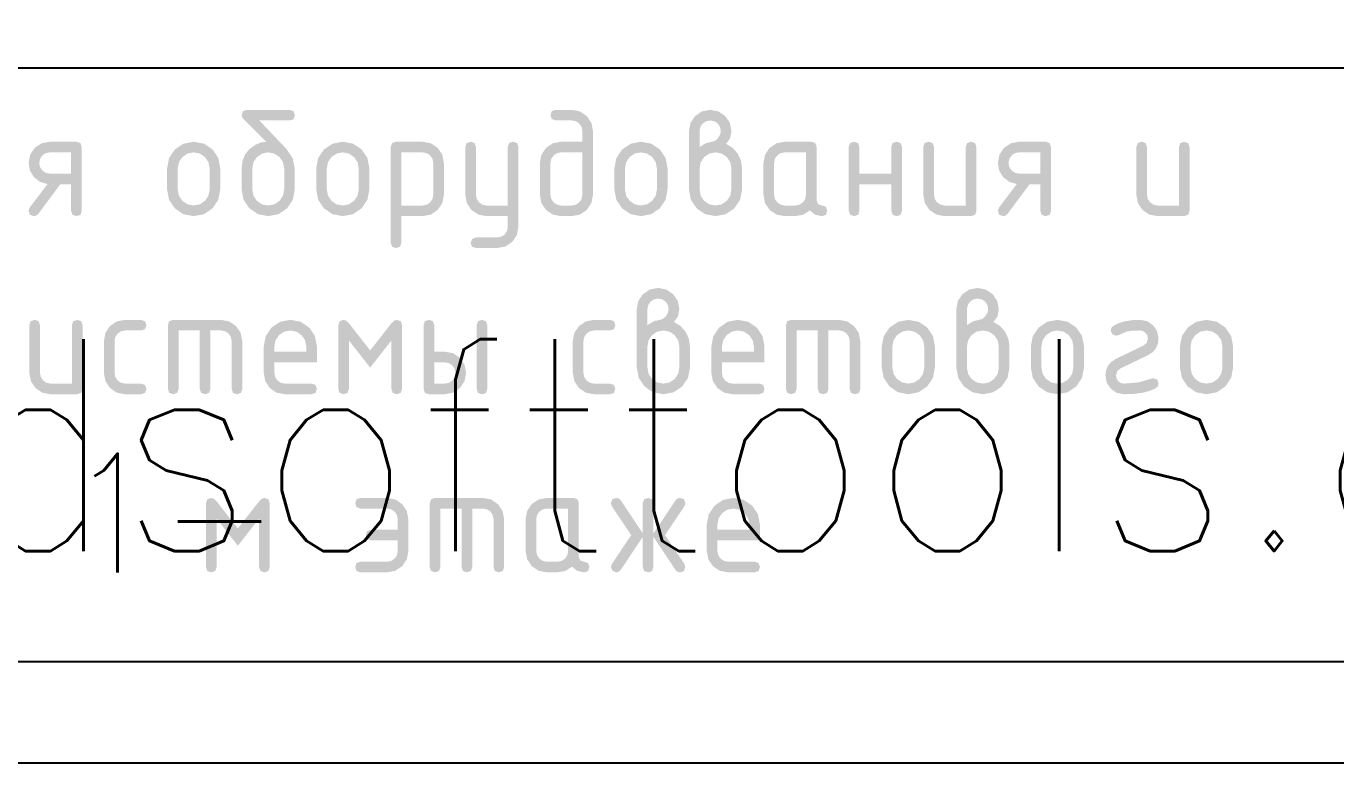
# Model space of a CAD drawing. Header units: millimetres. Extents: x 0 to 420, y 0 to 297.
# Drawn here: x 361.21 to 383.63, y 0 to 12.61 of the extents above; entities that cross this region are included whole.
import ezdxf

# ---------------------------------------------------------------- set-up
doc = ezdxf.new("R2010")
doc.units = ezdxf.units.MM
doc.layers.get('0').update_dxf_attribs({"linetype": 'CONTINUOUS'})
doc.styles.get("Standard").update_dxf_attribs({"font": 'STANDARD'})

# ---------------------------------------------------------------- blocks, each defined once
blk = doc.blocks.new('ABViewer')
at = {"color": 0, "true_color": 0x000001, "insert": (0, 0), "char_height": 0.05, "attachment_point": 1}
blk.add_mtext('ABViewer 16 trial version - www.cadsofttools.com', dxfattribs=at)

msp = doc.modelspace()

# ---------------------------------------------------------------- hatches: boundary and pattern name
at = {"true_color": 0x000007}
h = msp.add_hatch(color=0, dxfattribs=at)
h.paths.add_polyline_path([(365.811514, 10.174221), (365.811514, 9.810419), (365.778166, 9.635615), (365.678671, 9.48851), (365.531566, 9.388808), (365.356762, 9.355667), (365.181958, 9.388808), (365.034852, 9.48851), (364.935151, 9.635615), (364.902009, 9.810419), (364.902009, 10.174221), (364.916702, 10.302284), (364.960851, 10.412002), (365.034559, 10.503426), (365.137929, 10.576609), (365.232187, 10.615814), (365.31983, 10.628974), (364.920199, 11.028605), (364.902009, 11.082624), (364.924747, 11.151595), (364.99296, 11.174677), (365.722217, 11.174677), (365.79043, 11.151939), (365.813168, 11.083727), (365.79043, 11.015514), (365.722217, 10.992776), (365.205178, 10.992776), (365.662686, 10.512116), (365.774307, 10.348957)], flags=0)
h.paths.add_polyline_path([(365.629613, 9.810419), (365.629613, 10.174221), (365.609494, 10.278746), (365.549687, 10.367147), (365.461286, 10.426954), (365.356762, 10.447073), (365.251824, 10.426954), (365.163836, 10.367147), (365.103823, 10.278746), (365.08391, 10.174221), (365.08391, 9.810419), (365.103754, 9.704999), (365.163285, 9.616943), (365.251342, 9.557411), (365.356762, 9.537568), (365.461286, 9.55748), (365.549687, 9.617494), (365.609494, 9.705482)], flags=0)
h = msp.add_hatch(color=0, dxfattribs=at)
h.paths.add_polyline_path([(370.914819, 10.810875), (370.914819, 9.719469), (370.888085, 9.578427), (370.808434, 9.460949), (370.691094, 9.381849), (370.551017, 9.355667), (370.369116, 9.355667), (370.228073, 9.382125), (370.110596, 9.4615), (370.031496, 9.578909), (370.005313, 9.719469), (370.005313, 10.265172), (370.031772, 10.406214), (370.111147, 10.523692), (370.228556, 10.602585), (370.369116, 10.628974), (370.732918, 10.628974), (370.732918, 10.810875), (370.719757, 10.881637), (370.680552, 10.940411), (370.621779, 10.979616), (370.551017, 10.992776), (370.278165, 10.992776), (370.209952, 11.015514), (370.187214, 11.083727), (370.209952, 11.151939), (370.278165, 11.174677), (370.551017, 11.174677), (370.692059, 11.147943), (370.809537, 11.068293), (370.888429, 10.950953)], flags=0)
h.paths.add_polyline_path([(370.732918, 9.719469), (370.732918, 10.447073), (370.369116, 10.447073), (370.298836, 10.433844), (370.240131, 10.394156), (370.200444, 10.335452), (370.187214, 10.265172), (370.187214, 9.719469), (370.200513, 9.650085), (370.240682, 9.591036), (370.299731, 9.550866), (370.369116, 9.537568), (370.551017, 9.537568), (370.621297, 9.550797), (370.680001, 9.590484), (370.719688, 9.649189)], flags=0)
h = msp.add_hatch(color=0, dxfattribs=at)
h.paths.add_polyline_path([(372.738867, 10.538023), (372.84973, 10.606236), (372.951085, 10.628974), (373.005517, 10.644752), (373.055815, 10.692364), (373.090818, 10.751619), (373.102669, 10.810875), (373.089508, 10.881637), (373.050303, 10.940411), (372.99153, 10.979616), (372.920768, 10.992776), (372.850488, 10.979547), (372.791783, 10.939859), (372.752096, 10.881155), (372.738867, 10.810875)], flags=0)
h.paths.add_polyline_path([(373.193619, 10.592043), (373.306136, 10.52383), (373.392608, 10.425024), (373.447936, 10.305204), (373.466471, 10.174221), (373.466471, 9.810419), (373.433122, 9.634719), (373.333628, 9.487958), (373.186522, 9.38874), (373.011718, 9.355667), (372.836018, 9.388808), (372.689257, 9.48851), (372.590039, 9.635615), (372.556966, 9.810419), (372.556966, 10.810875), (372.583424, 10.951917), (372.662799, 11.069395), (372.780208, 11.148288), (372.920768, 11.174677), (373.06181, 11.147943), (373.179288, 11.068293), (373.25818, 10.950953), (373.28457, 10.810875), (373.261832, 10.687196)], flags=0)
h.paths.add_polyline_path([(373.28457, 9.810419), (373.28457, 10.174221), (373.264726, 10.278746), (373.205195, 10.367147), (373.117138, 10.426954), (373.011718, 10.447073), (372.906298, 10.426954), (372.818242, 10.367147), (372.75871, 10.278746), (372.738867, 10.174221), (372.738867, 9.810419), (372.75871, 9.704999), (372.818242, 9.616943), (372.906298, 9.557411), (373.011718, 9.537568), (373.117138, 9.55748), (373.205195, 9.617494), (373.264726, 9.705482)], flags=0)
h = msp.add_hatch(color=0, dxfattribs=at)
h.paths.add_polyline_path([(361.579694, 9.904126), (361.451192, 9.941884), (361.347081, 10.022637), (361.278386, 10.134189), (361.255579, 10.265172), (361.281762, 10.406214), (361.360861, 10.523692), (361.478339, 10.602585), (361.619381, 10.628974), (362.074134, 10.628974), (362.142347, 10.606236), (362.165085, 10.538023), (362.165085, 9.446617), (362.142347, 9.378404), (362.074134, 9.355667), (362.005921, 9.378404), (361.983184, 9.446617), (361.983184, 9.90137), (361.798526, 9.90137), (361.419842, 9.393149), (361.387527, 9.3649), (361.34653, 9.355667), (361.278317, 9.378404), (361.255579, 9.446617), (361.273769, 9.501739)], flags=0)
h.paths.add_polyline_path([(361.43748, 10.265172), (361.450778, 10.195788), (361.490948, 10.136739), (361.549997, 10.096569), (361.619381, 10.083271), (361.983184, 10.083271), (361.983184, 10.447073), (361.619381, 10.447073), (361.549102, 10.433844), (361.490397, 10.394156), (361.45071, 10.335452)], flags=0)
h = msp.add_hatch(color=0, dxfattribs=at)
h.paths.add_polyline_path([(363.626183, 9.810419), (363.626183, 10.174221), (363.659325, 10.349025), (363.759026, 10.496131), (363.906132, 10.595625), (364.080936, 10.628974), (364.257531, 10.59597), (364.403948, 10.497234), (364.502684, 10.350817), (364.535688, 10.174221), (364.535688, 9.810419), (364.50234, 9.635615), (364.402845, 9.48851), (364.25574, 9.388808), (364.080936, 9.355667), (363.906132, 9.388808), (363.759026, 9.48851), (363.659325, 9.635615)], flags=0)
h.paths.add_polyline_path([(364.353787, 9.810419), (364.353787, 10.174221), (364.333668, 10.278746), (364.273861, 10.367147), (364.18546, 10.426954), (364.080936, 10.447073), (363.975998, 10.426954), (363.88801, 10.367147), (363.827997, 10.278746), (363.808084, 10.174221), (363.808084, 9.810419), (363.827928, 9.704999), (363.887459, 9.616943), (363.975516, 9.557411), (364.080936, 9.537568), (364.18546, 9.55748), (364.273861, 9.617494), (364.333668, 9.705482)], flags=0)
h = msp.add_hatch(color=0, dxfattribs=at)
h.paths.add_polyline_path([(366.177835, 9.810419), (366.177835, 10.174221), (366.210977, 10.349025), (366.310678, 10.496131), (366.457784, 10.595625), (366.632588, 10.628974), (366.809183, 10.59597), (366.9556, 10.497234), (367.054336, 10.350817), (367.08734, 10.174221), (367.08734, 9.810419), (367.053992, 9.635615), (366.954498, 9.48851), (366.807392, 9.388808), (366.632588, 9.355667), (366.457784, 9.388808), (366.310678, 9.48851), (366.210977, 9.635615)], flags=0)
h.paths.add_polyline_path([(366.905439, 9.810419), (366.905439, 10.174221), (366.88532, 10.278746), (366.825513, 10.367147), (366.737112, 10.426954), (366.632588, 10.447073), (366.52765, 10.426954), (366.439662, 10.367147), (366.379649, 10.278746), (366.359736, 10.174221), (366.359736, 9.810419), (366.37958, 9.704999), (366.439111, 9.616943), (366.527168, 9.557411), (366.632588, 9.537568), (366.737112, 9.55748), (366.825513, 9.617494), (366.88532, 9.705482)], flags=0)
h = msp.add_hatch(color=0, dxfattribs=at)
h.paths.add_polyline_path([(367.453661, 10.538023), (367.476399, 10.606236), (367.544612, 10.628974), (367.999364, 10.628974), (368.140407, 10.602585), (368.257884, 10.523692), (368.336777, 10.406214), (368.363166, 10.265172), (368.363166, 9.719469), (368.336777, 9.578909), (368.257884, 9.4615), (368.140407, 9.382125), (367.999364, 9.355667), (367.635562, 9.355667), (367.635562, 8.900914), (367.612825, 8.832701), (367.544612, 8.809964), (367.476399, 8.832701), (367.453661, 8.900914)], flags=0)
h.paths.add_polyline_path([(367.635562, 10.447073), (367.635562, 9.537568), (367.999364, 9.537568), (368.069644, 9.550797), (368.128349, 9.590484), (368.168036, 9.649189), (368.181265, 9.719469), (368.181265, 10.265172), (368.168105, 10.335934), (368.1289, 10.394707), (368.070127, 10.433913), (367.999364, 10.447073)], flags=0)
for points in [[(369.457092, 9.17101), (369.457092, 9.355667), (369.093289, 9.355667), (368.952247, 9.382125), (368.834769, 9.4615), (368.75567, 9.578909), (368.729487, 9.719469), (368.729487, 10.538023), (368.752225, 10.606236), (368.820438, 10.628974), (368.888651, 10.606236), (368.911388, 10.538023), (368.911388, 9.719469), (368.924686, 9.650085), (368.964856, 9.591036), (369.023905, 9.550866), (369.093289, 9.537568), (369.457092, 9.537568), (369.457092, 10.538023), (369.479829, 10.606236), (369.548042, 10.628974), (369.616255, 10.606236), (369.638993, 10.538023), (369.638993, 9.173766), (369.612948, 9.033688), (369.534813, 8.916348), (369.418989, 8.836697), (369.2796, 8.809964), (368.911388, 8.809964), (368.843176, 8.832701), (368.820438, 8.900914), (368.847999, 8.964304), (368.911388, 8.991865), (369.27519, 8.991865), (369.345953, 9.00468), (369.404726, 9.043128), (369.443931, 9.100661)], [(375.474396, 9.90137), (375.474396, 9.446617), (375.451659, 9.378404), (375.383446, 9.355667), (375.315233, 9.378404), (375.292495, 9.446617), (375.292495, 10.538023), (375.315233, 10.606236), (375.383446, 10.628974), (375.451659, 10.606236), (375.474396, 10.538023), (375.474396, 10.083271), (376.020099, 10.083271), (376.020099, 10.538023), (376.042837, 10.606236), (376.11105, 10.628974), (376.179263, 10.606236), (376.202, 10.538023), (376.202, 9.446617), (376.179263, 9.378404), (376.11105, 9.355667), (376.042837, 9.378404), (376.020099, 9.446617), (376.020099, 9.90137)], [(377.477826, 10.538023), (377.477826, 9.446617), (377.455089, 9.378404), (377.386876, 9.355667), (376.932123, 9.355667), (376.791081, 9.381849), (376.673603, 9.460949), (376.594504, 9.578427), (376.568321, 9.719469), (376.568321, 10.538023), (376.591059, 10.606236), (376.659272, 10.628974), (376.727485, 10.606236), (376.750222, 10.538023), (376.750222, 9.719469), (376.76352, 9.650085), (376.80369, 9.591036), (376.862739, 9.550866), (376.932123, 9.537568), (377.295925, 9.537568), (377.295925, 10.538023), (377.318663, 10.606236), (377.386876, 10.628974), (377.455089, 10.606236)], [(381.124256, 10.538023), (381.124256, 9.446617), (381.101519, 9.378404), (381.033306, 9.355667), (380.578553, 9.355667), (380.437511, 9.381849), (380.320033, 9.460949), (380.240934, 9.578427), (380.214751, 9.719469), (380.214751, 10.538023), (380.237489, 10.606236), (380.305702, 10.628974), (380.373914, 10.606236), (380.396652, 10.538023), (380.396652, 9.719469), (380.40995, 9.650085), (380.45012, 9.591036), (380.509169, 9.550866), (380.578553, 9.537568), (380.942355, 9.537568), (380.942355, 10.538023), (380.965093, 10.606236), (381.033306, 10.628974), (381.101519, 10.606236)], [(362.178099, 7.490023), (362.178099, 6.398617), (362.155361, 6.330404), (362.087148, 6.307667), (361.632395, 6.307667), (361.491353, 6.333849), (361.373875, 6.412949), (361.294776, 6.530427), (361.268593, 6.671469), (361.268593, 7.490023), (361.291331, 7.558236), (361.359544, 7.580974), (361.427757, 7.558236), (361.450494, 7.490023), (361.450494, 6.671469), (361.463792, 6.602085), (361.503962, 6.543036), (361.563011, 6.502866), (361.632395, 6.489568), (361.996197, 6.489568), (361.996197, 7.490023), (362.018935, 7.558236), (362.087148, 7.580974), (362.155361, 7.558236)], [(362.72632, 7.217172), (362.72632, 6.671469), (362.739619, 6.602085), (362.779788, 6.543036), (362.838837, 6.502866), (362.908221, 6.489568), (363.181073, 6.489568), (363.249286, 6.46683), (363.272024, 6.398617), (363.249286, 6.330404), (363.181073, 6.307667), (362.908221, 6.307667), (362.767179, 6.333849), (362.649702, 6.412949), (362.570602, 6.530427), (362.544419, 6.671469), (362.544419, 7.217172), (362.570602, 7.358214), (362.649702, 7.475692), (362.767179, 7.554585), (362.908221, 7.580974), (363.181073, 7.580974), (363.249286, 7.558236), (363.272024, 7.490023), (363.249286, 7.421811), (363.181073, 7.399073), (362.908221, 7.399073), (362.837942, 7.385844), (362.779237, 7.346156), (362.73955, 7.287452)], [(363.730148, 7.580974), (364.548702, 7.580974), (364.68878, 7.55424), (364.80612, 7.474589), (364.88577, 7.357249), (364.912504, 7.217172), (364.912504, 6.398617), (364.889767, 6.330404), (364.821554, 6.307667), (364.753341, 6.330404), (364.730603, 6.398617), (364.730603, 7.217172), (364.717443, 7.287934), (364.678238, 7.346707), (364.619464, 7.385913), (364.548702, 7.399073), (364.366801, 7.399073), (364.366801, 6.398617), (364.344064, 6.330404), (364.275851, 6.307667), (364.207638, 6.330404), (364.1849, 6.398617), (364.1849, 7.399073), (363.821098, 7.399073), (363.821098, 6.398617), (363.79836, 6.330404), (363.730148, 6.307667), (363.661935, 6.330404), (363.639197, 6.398617), (363.639197, 7.490023), (363.661935, 7.558236)], [(367.101478, 6.762419), (366.737676, 7.228196), (366.737676, 6.398617), (366.714938, 6.330404), (366.646726, 6.307667), (366.578513, 6.330404), (366.555775, 6.398617), (366.555775, 7.490023), (366.578513, 7.558236), (366.646726, 7.580974), (366.692201, 7.566505), (366.737676, 7.523096), (367.101478, 7.057319), (367.46528, 7.523096), (367.510755, 7.566505), (367.556231, 7.580974), (367.624444, 7.558236), (367.647181, 7.490023), (367.647181, 6.398617), (367.624444, 6.330404), (367.556231, 6.307667), (367.488018, 6.330404), (367.46528, 6.398617), (367.46528, 7.228196)], [(370.751861, 7.217172), (370.751861, 6.671469), (370.765159, 6.602085), (370.805328, 6.543036), (370.864377, 6.502866), (370.933762, 6.489568), (371.206613, 6.489568), (371.274826, 6.46683), (371.297564, 6.398617), (371.274826, 6.330404), (371.206613, 6.307667), (370.933762, 6.307667), (370.792719, 6.333849), (370.675242, 6.412949), (370.596142, 6.530427), (370.56996, 6.671469), (370.56996, 7.217172), (370.596142, 7.358214), (370.675242, 7.475692), (370.792719, 7.554585), (370.933762, 7.580974), (371.206613, 7.580974), (371.274826, 7.558236), (371.297564, 7.490023), (371.274826, 7.421811), (371.206613, 7.399073), (370.933762, 7.399073), (370.863482, 7.385844), (370.804777, 7.346156), (370.76509, 7.287452)], [(374.30734, 7.580974), (375.125894, 7.580974), (375.265972, 7.55424), (375.383312, 7.474589), (375.462963, 7.357249), (375.489697, 7.217172), (375.489697, 6.398617), (375.466959, 6.330404), (375.398746, 6.307667), (375.330533, 6.330404), (375.307796, 6.398617), (375.307796, 7.217172), (375.294635, 7.287934), (375.25543, 7.346707), (375.196657, 7.385913), (375.125894, 7.399073), (374.943993, 7.399073), (374.943993, 6.398617), (374.921256, 6.330404), (374.853043, 6.307667), (374.78483, 6.330404), (374.762092, 6.398617), (374.762092, 7.399073), (374.39829, 7.399073), (374.39829, 6.398617), (374.375553, 6.330404), (374.30734, 6.307667), (374.239127, 6.330404), (374.216389, 6.398617), (374.216389, 7.490023), (374.239127, 7.558236)], [(380.503174, 6.580518), (380.571387, 6.557781), (380.594125, 6.489568), (380.581378, 6.442852), (380.543413, 6.408539), (380.443893, 6.364407), (380.320653, 6.332885), (380.173746, 6.313971), (380.003222, 6.307667), (379.880577, 6.330887), (379.777775, 6.400822), (379.707839, 6.503624), (379.684619, 6.626269), (379.695988, 6.718977), (379.730095, 6.797835), (379.786939, 6.862844), (379.866521, 6.914003), (380.33781, 7.141655), (380.39362, 7.18968), (380.412224, 7.262923), (380.402026, 7.315013), (380.371985, 7.358834), (380.328163, 7.388875), (380.276073, 7.399073), (380.140406, 7.394181), (380.045665, 7.37978), (379.909515, 7.319147), (379.866521, 7.308122), (379.803131, 7.335683), (379.77557, 7.399073), (379.787628, 7.44379), (379.824077, 7.478999), (379.912142, 7.523536), (380.016796, 7.555411), (380.138089, 7.574575), (380.276073, 7.580974), (380.398443, 7.557547), (380.500969, 7.487819), (380.570698, 7.385293), (380.594125, 7.262923), (380.582661, 7.169819), (380.548305, 7.090668), (380.491108, 7.025573), (380.411121, 6.974637), (379.943691, 6.750293), (379.885675, 6.70027), (379.866521, 6.626269), (379.876442, 6.573421), (379.906208, 6.529255), (379.950374, 6.49949), (380.003222, 6.489568), (380.25244, 6.510652), (380.468999, 6.573904)], [(364.836604, 3.714419), (364.472802, 4.180196), (364.472802, 3.350617), (364.450064, 3.282404), (364.381852, 3.259667), (364.313639, 3.282404), (364.290901, 3.350617), (364.290901, 4.442023), (364.313639, 4.510236), (364.381852, 4.532974), (364.427327, 4.518505), (364.472802, 4.475096), (364.836604, 4.009319), (365.200406, 4.475096), (365.245882, 4.518505), (365.291357, 4.532974), (365.35957, 4.510236), (365.382307, 4.442023), (365.382307, 3.350617), (365.35957, 3.282404), (365.291357, 3.259667), (365.223144, 3.282404), (365.200406, 3.350617), (365.200406, 4.180196)], [(367.572986, 3.80537), (367.118234, 3.80537), (367.050021, 3.828107), (367.027283, 3.89632), (367.050021, 3.964533), (367.118234, 3.987271), (367.572986, 3.987271), (367.572986, 4.169172), (367.559826, 4.239934), (367.520621, 4.298707), (367.461847, 4.337913), (367.391085, 4.351073), (366.936333, 4.351073), (366.86812, 4.373811), (366.845382, 4.442023), (366.86812, 4.510236), (366.936333, 4.532974), (367.391085, 4.532974), (367.532127, 4.506585), (367.649605, 4.427692), (367.728498, 4.310214), (367.754887, 4.169172), (367.754887, 3.623469), (367.728498, 3.482427), (367.649605, 3.364949), (367.532127, 3.285849), (367.391085, 3.259667), (366.936333, 3.259667), (366.86812, 3.282404), (366.845382, 3.350617), (366.86812, 3.41883), (366.936333, 3.441568), (367.391085, 3.441568), (367.461365, 3.454797), (367.52007, 3.494484), (367.559757, 3.553189), (367.572986, 3.623469)], [(368.212159, 4.532974), (369.030713, 4.532974), (369.170791, 4.50624), (369.288131, 4.426589), (369.367782, 4.309249), (369.394515, 4.169172), (369.394515, 3.350617), (369.371778, 3.282404), (369.303565, 3.259667), (369.235352, 3.282404), (369.212614, 3.350617), (369.212614, 4.169172), (369.199454, 4.239934), (369.160249, 4.298707), (369.101476, 4.337913), (369.030713, 4.351073), (368.848812, 4.351073), (368.848812, 3.350617), (368.826075, 3.282404), (368.757862, 3.259667), (368.689649, 3.282404), (368.666911, 3.350617), (368.666911, 4.351073), (368.303109, 4.351073), (368.303109, 3.350617), (368.280372, 3.282404), (368.212159, 3.259667), (368.143946, 3.282404), (368.121208, 3.350617), (368.121208, 4.442023), (368.143946, 4.510236)], [(371.767367, 3.867657), (371.388682, 3.299905), (371.356436, 3.269657), (371.312614, 3.259667), (371.248673, 3.286676), (371.221664, 3.350617), (371.237098, 3.40188), (371.568929, 3.89632), (371.237098, 4.391312), (371.221664, 4.442023), (371.244401, 4.510236), (371.312614, 4.532974), (371.356436, 4.523052), (371.388682, 4.493286), (371.767367, 3.925535), (371.767367, 4.442023), (371.790104, 4.510236), (371.858317, 4.532974), (371.92653, 4.510236), (371.949268, 4.442023), (371.949268, 3.925535), (372.328504, 4.493286), (372.360268, 4.523052), (372.40402, 4.532974), (372.472233, 4.510236), (372.494971, 4.442023), (372.480088, 4.391312), (372.147705, 3.89632), (372.480088, 3.40188), (372.494971, 3.350617), (372.472233, 3.282404), (372.40402, 3.259667), (372.360268, 3.269657), (372.328504, 3.299905), (371.949268, 3.867657), (371.949268, 3.350617), (371.92653, 3.282404), (371.858317, 3.259667), (371.790104, 3.282404), (371.767367, 3.350617)]]:
    msp.add_hatch(color=0, dxfattribs=at).paths.add_polyline_path(points, flags=0)
h = msp.add_hatch(color=0, dxfattribs=at)
h.paths.add_polyline_path([(371.28114, 9.810419), (371.28114, 10.174221), (371.314281, 10.349025), (371.413982, 10.496131), (371.561088, 10.595625), (371.735892, 10.628974), (371.912488, 10.59597), (372.058904, 10.497234), (372.157641, 10.350817), (372.190645, 10.174221), (372.190645, 9.810419), (372.157296, 9.635615), (372.057802, 9.48851), (371.910696, 9.388808), (371.735892, 9.355667), (371.561088, 9.388808), (371.413982, 9.48851), (371.314281, 9.635615)], flags=0)
h.paths.add_polyline_path([(372.008744, 9.810419), (372.008744, 10.174221), (371.988624, 10.278746), (371.928817, 10.367147), (371.840416, 10.426954), (371.735892, 10.447073), (371.630955, 10.426954), (371.542967, 10.367147), (371.482953, 10.278746), (371.463041, 10.174221), (371.463041, 9.810419), (371.482884, 9.704999), (371.542416, 9.616943), (371.630472, 9.557411), (371.735892, 9.537568), (371.840416, 9.55748), (371.928817, 9.617494), (371.988624, 9.705482)], flags=0)
h = msp.add_hatch(color=0, dxfattribs=at)
h.paths.add_polyline_path([(374.560396, 10.447073), (374.196594, 10.447073), (374.126314, 10.433844), (374.067609, 10.394156), (374.027922, 10.335452), (374.014693, 10.265172), (374.014693, 9.719469), (374.027991, 9.650085), (374.068161, 9.591036), (374.12721, 9.550866), (374.196594, 9.537568), (374.378495, 9.537568), (374.448775, 9.550797), (374.507479, 9.590484), (374.547167, 9.649189), (374.560396, 9.719469)], flags=0)
h.paths.add_polyline_path([(374.924198, 9.446617), (374.90146, 9.378404), (374.833247, 9.355667), (374.717768, 9.379713), (374.625439, 9.452129), (374.513129, 9.379713), (374.378495, 9.355667), (374.196594, 9.355667), (374.055552, 9.381849), (373.938074, 9.460949), (373.858974, 9.578427), (373.832792, 9.719469), (373.832792, 10.265172), (373.858974, 10.406214), (373.938074, 10.523692), (374.055552, 10.602585), (374.196594, 10.628974), (374.651346, 10.628974), (374.719559, 10.606236), (374.742297, 10.538023), (374.742297, 9.628518), (374.765035, 9.560305), (374.833247, 9.537568), (374.90146, 9.51483)], flags=0)
h = msp.add_hatch(color=0, dxfattribs=at)
h.paths.add_polyline_path([(378.168262, 9.904126), (378.03976, 9.941884), (377.935649, 10.022637), (377.866954, 10.134189), (377.844147, 10.265172), (377.87033, 10.406214), (377.949429, 10.523692), (378.066907, 10.602585), (378.207949, 10.628974), (378.662702, 10.628974), (378.730915, 10.606236), (378.753653, 10.538023), (378.753653, 9.446617), (378.730915, 9.378404), (378.662702, 9.355667), (378.594489, 9.378404), (378.571751, 9.446617), (378.571751, 9.90137), (378.387094, 9.90137), (378.008409, 9.393149), (377.976094, 9.3649), (377.935098, 9.355667), (377.866885, 9.378404), (377.844147, 9.446617), (377.862337, 9.501739)], flags=0)
h.paths.add_polyline_path([(378.026048, 10.265172), (378.039346, 10.195788), (378.079516, 10.136739), (378.138565, 10.096569), (378.207949, 10.083271), (378.571751, 10.083271), (378.571751, 10.447073), (378.207949, 10.447073), (378.137669, 10.433844), (378.078965, 10.394156), (378.039278, 10.335452)], flags=0)
h = msp.add_hatch(color=0, dxfattribs=at)
h.paths.add_polyline_path([(371.846638, 7.490023), (371.957501, 7.558236), (372.058856, 7.580974), (372.113289, 7.596752), (372.163587, 7.644364), (372.198589, 7.703619), (372.21044, 7.762875), (372.19728, 7.833637), (372.158075, 7.892411), (372.099301, 7.931616), (372.028539, 7.944776), (371.958259, 7.931547), (371.899555, 7.891859), (371.859867, 7.833155), (371.846638, 7.762875)], flags=0)
h.paths.add_polyline_path([(372.301391, 7.544043), (372.413908, 7.47583), (372.500379, 7.377024), (372.555708, 7.257204), (372.574242, 7.126221), (372.574242, 6.762419), (372.540894, 6.586719), (372.441399, 6.439958), (372.294294, 6.34074), (372.11949, 6.307667), (371.94379, 6.340808), (371.797029, 6.44051), (371.69781, 6.587615), (371.664737, 6.762419), (371.664737, 7.762875), (371.691195, 7.903917), (371.77057, 8.021395), (371.887979, 8.100288), (372.028539, 8.126677), (372.169581, 8.099943), (372.287059, 8.020293), (372.365952, 7.902953), (372.392341, 7.762875), (372.369604, 7.639196)], flags=0)
h.paths.add_polyline_path([(372.392341, 6.762419), (372.392341, 7.126221), (372.372498, 7.230746), (372.312966, 7.319147), (372.22491, 7.378954), (372.11949, 7.399073), (372.01407, 7.378954), (371.926013, 7.319147), (371.866482, 7.230746), (371.846638, 7.126221), (371.846638, 6.762419), (371.866482, 6.656999), (371.926013, 6.568943), (372.01407, 6.509411), (372.11949, 6.489568), (372.22491, 6.50948), (372.312966, 6.569494), (372.372498, 6.657482)], flags=0)
h = msp.add_hatch(color=0, dxfattribs=at)
h.paths.add_polyline_path([(377.314868, 7.490023), (377.425732, 7.558236), (377.527086, 7.580974), (377.581519, 7.596752), (377.631817, 7.644364), (377.666819, 7.703619), (377.67867, 7.762875), (377.66551, 7.833637), (377.626305, 7.892411), (377.567532, 7.931616), (377.496769, 7.944776), (377.426489, 7.931547), (377.367785, 7.891859), (377.328098, 7.833155), (377.314868, 7.762875)], flags=0)
h.paths.add_polyline_path([(377.769621, 7.544043), (377.882138, 7.47583), (377.96861, 7.377024), (378.023938, 7.257204), (378.042473, 7.126221), (378.042473, 6.762419), (378.009124, 6.586719), (377.90963, 6.439958), (377.762524, 6.34074), (377.58772, 6.307667), (377.41202, 6.340808), (377.265259, 6.44051), (377.16604, 6.587615), (377.132967, 6.762419), (377.132967, 7.762875), (377.159426, 7.903917), (377.238801, 8.021395), (377.356209, 8.100288), (377.496769, 8.126677), (377.637812, 8.099943), (377.755289, 8.020293), (377.834182, 7.902953), (377.860571, 7.762875), (377.837834, 7.639196)], flags=0)
h.paths.add_polyline_path([(377.860571, 6.762419), (377.860571, 7.126221), (377.840728, 7.230746), (377.781196, 7.319147), (377.69314, 7.378954), (377.58772, 7.399073), (377.4823, 7.378954), (377.394243, 7.319147), (377.334712, 7.230746), (377.314868, 7.126221), (377.314868, 6.762419), (377.334712, 6.656999), (377.394243, 6.568943), (377.4823, 6.509411), (377.58772, 6.489568), (377.69314, 6.50948), (377.781196, 6.569494), (377.840728, 6.657482)], flags=0)
h = msp.add_hatch(color=0, dxfattribs=at)
h.paths.add_polyline_path([(365.734702, 7.399073), (365.629764, 7.378954), (365.541776, 7.319147), (365.481763, 7.230746), (365.46185, 7.126221), (365.46185, 7.035271), (366.007553, 7.035271), (366.007553, 7.126221), (365.987434, 7.230746), (365.927627, 7.319147), (365.839226, 7.378954)], flags=0)
h.paths.add_polyline_path([(365.46185, 6.85337), (365.46185, 6.671469), (365.475148, 6.602085), (365.515318, 6.543036), (365.574367, 6.502866), (365.643751, 6.489568), (366.098504, 6.489568), (366.166717, 6.46683), (366.189454, 6.398617), (366.166717, 6.330404), (366.098504, 6.307667), (365.643751, 6.307667), (365.502709, 6.333849), (365.385231, 6.412949), (365.306132, 6.530427), (365.279949, 6.671469), (365.279949, 7.126221), (365.313091, 7.301025), (365.412792, 7.448131), (365.559897, 7.547625), (365.734702, 7.580974), (365.911297, 7.54797), (366.057714, 7.449234), (366.15645, 7.302817), (366.189454, 7.126221), (366.189454, 6.85337)], flags=0)
h = msp.add_hatch(color=0, dxfattribs=at)
h.paths.add_polyline_path([(368.743083, 6.671469), (368.716693, 6.530427), (368.637801, 6.412949), (368.520323, 6.333849), (368.379281, 6.307667), (368.106429, 6.307667), (368.038216, 6.330404), (368.015478, 6.398617), (368.015478, 7.490023), (368.038216, 7.558236), (368.106429, 7.580974), (368.174642, 7.558236), (368.19738, 7.490023), (368.19738, 7.035271), (368.379281, 7.035271), (368.520323, 7.008881), (368.637801, 6.929989), (368.716693, 6.812511)], flags=0)
h.paths.add_polyline_path([(368.561182, 6.671469), (368.548021, 6.742231), (368.508816, 6.801004), (368.450043, 6.84021), (368.379281, 6.85337), (368.19738, 6.85337), (368.19738, 6.489568), (368.379281, 6.489568), (368.449561, 6.502797), (368.508265, 6.542484), (368.547952, 6.601189)], flags=0)
h.paths.add_polyline_path([(368.924984, 7.490023), (368.947721, 7.558236), (369.015934, 7.580974), (369.084147, 7.558236), (369.106885, 7.490023), (369.106885, 6.398617), (369.084147, 6.330404), (369.015934, 6.307667), (368.947721, 6.330404), (368.924984, 6.398617)], flags=0)
h = msp.add_hatch(color=0, dxfattribs=at)
h.paths.add_polyline_path([(373.395316, 7.399073), (373.290378, 7.378954), (373.20239, 7.319147), (373.142377, 7.230746), (373.122464, 7.126221), (373.122464, 7.035271), (373.668167, 7.035271), (373.668167, 7.126221), (373.648048, 7.230746), (373.588241, 7.319147), (373.49984, 7.378954)], flags=0)
h.paths.add_polyline_path([(373.122464, 6.85337), (373.122464, 6.671469), (373.135762, 6.602085), (373.175932, 6.543036), (373.234981, 6.502866), (373.304365, 6.489568), (373.759118, 6.489568), (373.827331, 6.46683), (373.850068, 6.398617), (373.827331, 6.330404), (373.759118, 6.307667), (373.304365, 6.307667), (373.163323, 6.333849), (373.045845, 6.412949), (372.966746, 6.530427), (372.940563, 6.671469), (372.940563, 7.126221), (372.973705, 7.301025), (373.073406, 7.448131), (373.220512, 7.547625), (373.395316, 7.580974), (373.571911, 7.54797), (373.718328, 7.449234), (373.817064, 7.302817), (373.850068, 7.126221), (373.850068, 6.85337)], flags=0)
h = msp.add_hatch(color=0, dxfattribs=at)
h.paths.add_polyline_path([(375.857141, 6.762419), (375.857141, 7.126221), (375.890283, 7.301025), (375.989984, 7.448131), (376.13709, 7.547625), (376.311894, 7.580974), (376.488489, 7.54797), (376.634906, 7.449234), (376.733642, 7.302817), (376.766646, 7.126221), (376.766646, 6.762419), (376.733298, 6.587615), (376.633804, 6.44051), (376.486698, 6.340808), (376.311894, 6.307667), (376.13709, 6.340808), (375.989984, 6.44051), (375.890283, 6.587615)], flags=0)
h.paths.add_polyline_path([(376.584745, 6.762419), (376.584745, 7.126221), (376.564626, 7.230746), (376.504819, 7.319147), (376.416418, 7.378954), (376.311894, 7.399073), (376.206956, 7.378954), (376.118968, 7.319147), (376.058955, 7.230746), (376.039042, 7.126221), (376.039042, 6.762419), (376.058886, 6.656999), (376.118417, 6.568943), (376.206474, 6.509411), (376.311894, 6.489568), (376.416418, 6.50948), (376.504819, 6.569494), (376.564626, 6.657482)], flags=0)
h = msp.add_hatch(color=0, dxfattribs=at)
h.paths.add_polyline_path([(378.408793, 6.762419), (378.408793, 7.126221), (378.441935, 7.301025), (378.541636, 7.448131), (378.688742, 7.547625), (378.863546, 7.580974), (379.040142, 7.54797), (379.186558, 7.449234), (379.285295, 7.302817), (379.318299, 7.126221), (379.318299, 6.762419), (379.28495, 6.587615), (379.185456, 6.44051), (379.03835, 6.340808), (378.863546, 6.307667), (378.688742, 6.340808), (378.541636, 6.44051), (378.441935, 6.587615)], flags=0)
h.paths.add_polyline_path([(379.136398, 6.762419), (379.136398, 7.126221), (379.116278, 7.230746), (379.056471, 7.319147), (378.96807, 7.378954), (378.863546, 7.399073), (378.758608, 7.378954), (378.670621, 7.319147), (378.610607, 7.230746), (378.590694, 7.126221), (378.590694, 6.762419), (378.610538, 6.656999), (378.670069, 6.568943), (378.758126, 6.509411), (378.863546, 6.489568), (378.96807, 6.50948), (379.056471, 6.569494), (379.116278, 6.657482)], flags=0)
h = msp.add_hatch(color=0, dxfattribs=at)
h.paths.add_polyline_path([(380.960446, 6.762419), (380.960446, 7.126221), (380.993587, 7.301025), (381.093288, 7.448131), (381.240394, 7.547625), (381.415198, 7.580974), (381.591794, 7.54797), (381.73821, 7.449234), (381.836947, 7.302817), (381.869951, 7.126221), (381.869951, 6.762419), (381.836602, 6.587615), (381.737108, 6.44051), (381.590002, 6.340808), (381.415198, 6.307667), (381.240394, 6.340808), (381.093288, 6.44051), (380.993587, 6.587615)], flags=0)
h.paths.add_polyline_path([(381.68805, 6.762419), (381.68805, 7.126221), (381.66793, 7.230746), (381.608124, 7.319147), (381.519722, 7.378954), (381.415198, 7.399073), (381.310261, 7.378954), (381.222273, 7.319147), (381.162259, 7.230746), (381.142347, 7.126221), (381.142347, 6.762419), (381.16219, 6.656999), (381.221722, 6.568943), (381.309778, 6.509411), (381.415198, 6.489568), (381.519722, 6.50948), (381.608124, 6.569494), (381.66793, 6.657482)], flags=0)
h = msp.add_hatch(color=0, dxfattribs=at)
h.paths.add_polyline_path([(370.489564, 4.351073), (370.125762, 4.351073), (370.055482, 4.337844), (369.996778, 4.298156), (369.95709, 4.239452), (369.943861, 4.169172), (369.943861, 3.623469), (369.957159, 3.554085), (369.997329, 3.495036), (370.056378, 3.454866), (370.125762, 3.441568), (370.307663, 3.441568), (370.377943, 3.454797), (370.436648, 3.494484), (370.476335, 3.553189), (370.489564, 3.623469)], flags=0)
h.paths.add_polyline_path([(370.853366, 3.350617), (370.830629, 3.282404), (370.762416, 3.259667), (370.646936, 3.283713), (370.554608, 3.356129), (370.442298, 3.283713), (370.307663, 3.259667), (370.125762, 3.259667), (369.98472, 3.285849), (369.867242, 3.364949), (369.788143, 3.482427), (369.76196, 3.623469), (369.76196, 4.169172), (369.788143, 4.310214), (369.867242, 4.427692), (369.98472, 4.506585), (370.125762, 4.532974), (370.580515, 4.532974), (370.648728, 4.510236), (370.671465, 4.442023), (370.671465, 3.532518), (370.694203, 3.464305), (370.762416, 3.441568), (370.830629, 3.41883)], flags=0)
h = msp.add_hatch(color=0, dxfattribs=at)
h.paths.add_polyline_path([(373.317168, 4.351073), (373.212231, 4.330954), (373.124243, 4.271147), (373.064229, 4.182746), (373.044317, 4.078221), (373.044317, 3.987271), (373.59002, 3.987271), (373.59002, 4.078221), (373.5699, 4.182746), (373.510093, 4.271147), (373.421692, 4.330954)], flags=0)
h.paths.add_polyline_path([(373.044317, 3.80537), (373.044317, 3.623469), (373.057615, 3.554085), (373.097784, 3.495036), (373.156833, 3.454866), (373.226218, 3.441568), (373.68097, 3.441568), (373.749183, 3.41883), (373.771921, 3.350617), (373.749183, 3.282404), (373.68097, 3.259667), (373.226218, 3.259667), (373.085175, 3.285849), (372.967698, 3.364949), (372.888598, 3.482427), (372.862416, 3.623469), (372.862416, 4.078221), (372.895557, 4.253025), (372.995258, 4.400131), (373.142364, 4.499625), (373.317168, 4.532974), (373.493764, 4.49997), (373.64018, 4.401234), (373.738917, 4.254817), (373.771921, 4.078221), (373.771921, 3.80537)], flags=0)

# ---------------------------------------------------------------- linework, layer by layer
at = {"color": 0, "true_color": 0x000007}
for points in [[(0.211667, 0), (420.073667, 0), (420.073667, 296.926), (0.211667, 296.926)], [(7.239, 1.735667), (418.338, 1.735667), (418.338, 295.190333), (7.239, 295.190333)]]:
    msp.add_lwpolyline(points, close=True, dxfattribs=at)
for points in [[(336.973333, 11.895667), (418.338, 11.895667)], [(292.862, 1.735667), (418.338, 1.735667)]]:
    msp.add_lwpolyline(points, dxfattribs=at)

# ---------------------------------------------------------------- block references
at = {"color": 0, "true_color": 0x000000, "xscale": 72.47926017262638, "yscale": 72.47926017262638}
msp.add_blockref('ABViewer', (280.119667, 7.247926), dxfattribs=at)

# ---------------------------------------------------------------- texts
at = {"color": 0, "true_color": 0x000007, "insert": (361.90766, 5.290353), "char_height": 2.03069, "width": 2.03068995, "attachment_point": 1}
msp.add_mtext('1-', dxfattribs=at)

doc.saveas('drawing.dxf')
